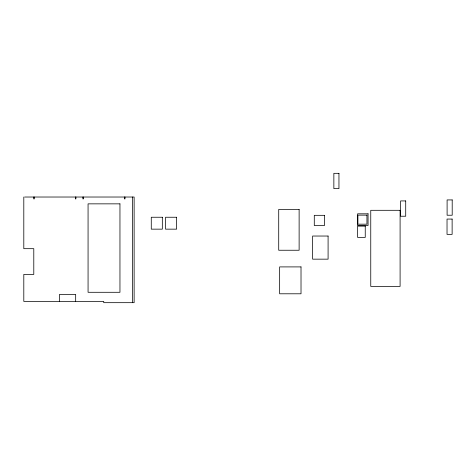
<?xml version="1.0" encoding="UTF-8"?>
<svg xmlns="http://www.w3.org/2000/svg" width="476" height="476" viewBox="0 0 476 476"><rect width="100%" height="100%" fill="white"/><g stroke="black" fill="none" stroke-linecap="round" stroke-linejoin="round"><path stroke-width="0.71" d="M24.651 197.022L134.131 197.022L134.131 302.676L103.732 302.676L103.732 301.403L23.8 301.403L23.8 274.402L33.79 274.402L33.79 248.68L23.8 248.68L23.8 197.022M132.643 197.022L132.643 302.676M124.992 197.022L124.992 198.938L124.569 198.938L124.569 197.022M83.324 197.022L83.324 198.938L82.901 198.938L82.901 197.022M75.886 197.022L75.886 198.938L75.458 198.938L75.458 197.022M75.672 301.403L75.672 294.388L59.512 294.388L59.512 301.403M34.218 197.022L34.218 198.938L33.79 198.938L33.79 197.022M338.954 173.323L333.854 173.323L333.854 188.627L338.954 188.627L338.954 173.323M452.2 199.926L447.101 199.926L447.101 215.229L452.2 215.229L452.2 199.926M405.713 200.926L400.613 200.926L400.613 216.229L405.713 216.229L405.713 200.926M119.958 203.853L88.066 203.853L88.066 292.294L119.958 292.294L119.958 203.853M299.124 209.428L278.716 209.428L278.716 250.245L299.124 250.245L299.124 209.428M400.096 210.303L370.756 210.303L370.756 286.409L400.096 286.409L400.096 210.303M368.055 213.813L357.595 213.813L357.595 225.505L368.055 225.505L368.055 213.813M366.942 215.14L357.904 215.14L357.904 224.178L366.942 224.178L366.942 215.14M324.489 215.325L314.285 215.325L314.285 225.529L324.489 225.529L324.489 215.325M162.328 217.246L151.273 217.246L151.273 229.152L162.328 229.152L162.328 217.246M176.608 217.246L165.559 217.246L165.559 229.152L176.608 229.152L176.608 217.246M452.129 219.067L447.029 219.067L447.029 234.376L452.129 234.376L452.129 219.067M365.247 226.13L357.595 226.13L357.595 237.393L365.247 237.393L365.247 226.13M328.089 236.036L312.625 236.036L312.625 259.158L328.089 259.158L328.089 236.036M301.016 266.905L279.65 266.905L279.65 293.793L301.016 293.793L301.016 266.905"/></g></svg>
